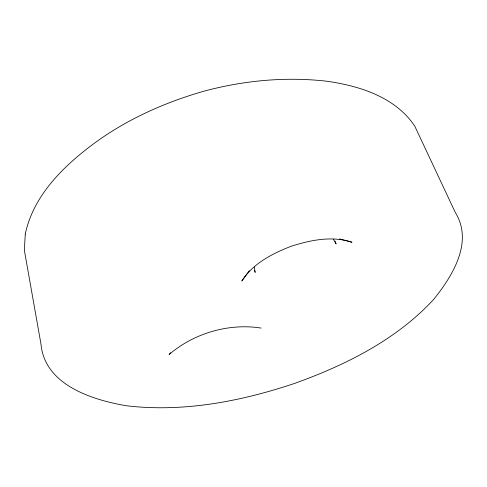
<?xml version="1.0" encoding="UTF-8"?>
<svg xmlns="http://www.w3.org/2000/svg" width="487" height="487" viewBox="0 0 487 487"><rect width="100%" height="100%" fill="white"/><g stroke="black" fill="none" stroke-linecap="round" stroke-linejoin="round"><path stroke-width="0.73" d="M249.307 270.711L241.826 281.023C252.978 263.437 272.361 253.593 291.189 246.252C310.627 240.073 332.067 235.592 351.985 242.252L339.579 238.904M170.505 352.71L169.153 354.524C193.869 333.205 228.86 322.972 261.142 328.08M333.358 239.22L336.109 243.908L335.026 241.065M254.476 270.261L255.176 272.422L254.342 267.083M25.269 234.137L24.35 250.269L40.987 344.126C44.664 385.028 92.256 399.9 126.31 405.744C182.838 412.483 240.036 401.592 293.606 383.756C345.131 365.341 396.199 340.048 433.771 299.304C452.496 275.995 473.662 242.027 455.308 212.502L414.796 126.2C395.426 97.108 359.643 85.864 326.68 81.207C285.899 76.575 244.517 80.416 204.911 90.929C164.411 102.386 125.36 119.912 91.617 145.272C61.946 167.711 33.14 196.419 25.269 234.137"/></g></svg>
